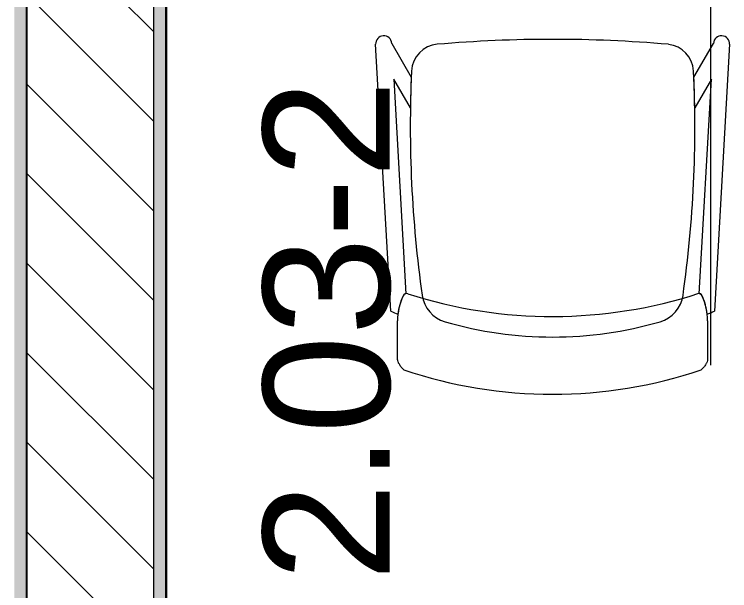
# Model space of a CAD drawing. Header units: millimetres. Extents: x 855 to 48623, y -2192 to 8255.
# Drawn here: x 9372 to 10502, y 3927 to 4837 of the extents above; entities that cross this region are included whole.
import ezdxf

# ---------------------------------------------------------------- set-up
doc = ezdxf.new("R2010")
doc.units = ezdxf.units.MM
doc.linetypes.add('Осевая', pattern=[3175, 635, -476.25, 1587.5, -476.25])
for name, color, linetype, lineweight in [('A-WALL', 7, 'Continuous', 9), ('G-ANNO-SYMB', 7, 'Continuous', 9), ('I-FURN', 7, 'Continuous', 9), ('I-WALL', 7, 'Continuous', 9), ('Оси-2', 7, 'Осевая', 9)]:
    doc.layers.add(name, color=color, linetype=linetype, lineweight=lineweight)
for name, color, linetype, lineweight, true_color in [('A-WALL-2', 7, 'Continuous', 25, 0x3c3c3c), ('A-WALL-FNSH-1', 7, 'Continuous', 13, 0x3c3c3c), ('I-FURN-2', 7, 'Continuous', 9, 0xaaaaaa)]:
    doc.layers.add(name, color=color, linetype=linetype, lineweight=lineweight, true_color=true_color)
doc.styles.add('Arial_1', font='arial.ttf', dxfattribs={"height": 200})
pattern_1 = [(0, (-15437.77, 0), (121.92, 30.48), [10.058, -81.382, 10.058, -81.382, -487.68]), (0, (-15437.77, 0), (121.92, 30.48), [-182.88, 10.058, -172.822, 10.058, -81.382, -213.36]), (0, (-15437.77, 0), (121.92, 30.48), [-457.2, 10.058, -50.902, 10.058, -142.342]), (120, (-15392.05, 15.24), (-87.356454, 90.345817), [10.058, -81.382, 10.058, -81.382, -487.68]), (120, (-15392.05, 15.24), (-87.356454, 90.345817), [-182.88, 10.058, -172.822, 10.058, -81.382, -213.36]), (120, (-15392.05, 15.24), (-87.356454, 90.345817), [-457.2, 10.058, -50.902, 10.058, -142.342]), (240, (-15376.81, 76.2), (-34.563546, -120.825817), [10.058, -81.382, 10.058, -81.382, -487.68]), (240, (-15376.81, 76.2), (-34.563546, -120.825817), [-182.88, 10.058, -172.822, 10.058, -81.382, -213.36]), (240, (-15376.81, 76.2), (-34.563546, -120.825817), [-457.2, 10.058, -50.902, 10.058, -142.342])]

# ---------------------------------------------------------------- blocks, each defined once
blk = doc.blocks.new('Chair_1 noor 78578 - 1_4-26230885-План разверток пом_ 2_03_ Этаж 2')
at = {"layer": 'I-FURN'}
for p, q in [((-141.2, -329.7), (-165.1, 92)), ((-139.7, 93.5), (-108.8, 39.9)), ((337.4, 39.9), (368.3, 93.5)), ((393.7, 92), (369.8, -329.7)), ((-136.5, 37.1), (-117.3, -302)), ((-110.2, -8.6), (-136.5, 37.1)), ((365.1, 37.1), (338.8, -8.6)), ((345.9, -302), (365.1, 37.1)), ((-130.5, -405.7), (-130.5, -344.8)), ((359.1, -344.8), (359.1, -405.7))]:
    blk.add_line(p, q, dxfattribs=at)
for centre, radius, start, end in [((-152.4, 92.7), 12.7, 3.25, 183.25), ((381, 92.7), 12.7, 356.75, 176.75), ((-64, 47.7), 44.5, 94.9088, 177.3739), ((114.8, -2033.8), 2133.6, 85.0956, 94.9088), ((292.6, 47.7), 44.4, 2.6261, 84.0604), ((1798.9, -37.7), 1909.3, 177.3739, 188.0341), ((-1570.3, -37.7), 1909.3, 351.9659, 2.6261), ((1798.9, -37.7), 1909.3, 177.6693, 179.1239), ((-1570.3, -37.7), 1909.3, 0.8761, 2.3307), ((-116, -308.2), 6.35, 72.1724, 155.0136), ((-116, -308.2), 6.35, 101.5909, 155.0136), ((114.3, 408), 746, 252.1724, 288.0555), ((-41.4, -297.5), 50.8, 188.0341, 253.8265), ((270, -297.5), 50.8, 286.1735, 351.9659), ((344.3, -307.4), 6.35, 25.523, 78.5814), ((344.6, -308.2), 6.35, 24.9864, 78.4091), ((266, -344.8), 93.1, 0, 25.523), ((-37.4, -344.8), 93.1, 155.0136, 180), ((-37.4, -344.8), 93.1, 155.0136, 173.5215), ((266, -344.8), 93.1, 6.4785, 24.9864), ((114.3, 279.3), 660.4, 247.2437, 248.3), ((114.3, 279.3), 660.4, 291.7, 292.7563), ((114.3, 239.2), 609.6, 253.8265, 286.1735), ((114.3, 271.9), 732.8, 251.3167, 288.6826)]:
    blk.add_arc(centre, radius, start, end, dxfattribs=at)
for points in [[(-120.4, -422.3), (-122, -420.8), (-124.7, -417.8), (-127.8, -413.5), (-129.8, -409.4), (-130.4, -406.9), (-130.5, -405.7)], [(359.1, -405.7), (359, -406.9), (358.4, -409.4), (356.4, -413.5), (353.3, -417.8), (350.6, -420.8), (349, -422.3)]]:
    blk.add_open_spline(points, degree=3, dxfattribs=at)

msp = doc.modelspace()

# ---------------------------------------------------------------- hatches: boundary and pattern name
at = {"layer": 'I-WALL'}
h = msp.add_hatch(dxfattribs=at)
h.set_pattern_fill('FP_8', color=256, style=0, pattern_type=2)
h.set_pattern_definition(pattern_1)
h.paths.add_polyline_path([(9392.2, 100), (9392.2, 7700), (9372.2, 7700), (9372.2, 100)])
h = msp.add_hatch(dxfattribs=at)
h.set_pattern_fill('FP_2', color=256, style=0, pattern_type=2)
h.set_pattern_definition([(135, (-15437.77, 0), (-70.71068, -70.71068), [])])
h.paths.add_polyline_path([(9392.2, 100), (9592.2, 100), (9592.2, 7700), (9392.2, 7700), (9392.2, 140)])
h = msp.add_hatch(dxfattribs=at)
h.set_pattern_fill('FP_8', color=256, style=0, pattern_type=2)
h.set_pattern_definition(pattern_1)
h.paths.add_polyline_path([(9612.2, 100), (9612.2, 7080), (9592.2, 7080), (9592.2, 100)])

# ---------------------------------------------------------------- linework, layer by layer
at = {"layer": 'A-WALL'}
msp.add_line((9592.2, 7180), (9592.2, 100), dxfattribs=at)
at = {"layer": 'A-WALL-2'}
for p, q in [((9392.2, 100), (9392.2, 7700)), ((9612.2, 140), (9612.2, 6180))]:
    msp.add_line(p, q, dxfattribs=at)
at = {"layer": 'A-WALL-FNSH-1'}
msp.add_line((9613.2, 141), (9613.2, 6180), dxfattribs=at)
at = {"layer": 'Оси-2'}
msp.add_line((10472.2, 1108.4), (10472.2, 5421), dxfattribs=at)

# ---------------------------------------------------------------- block references
at = {"layer": 'I-FURN-2'}
msp.add_blockref('Chair_1 noor 78578 - 1_4-26230885-План разверток пом_ 2_03_ Этаж 2', (10107.9, 4698.1), dxfattribs=at)

# ---------------------------------------------------------------- texts
at = {"layer": 'G-ANNO-SYMB', "insert": (9764.9, 3864.3), "char_height": 200, "width": 1074.261, "attachment_point": 1, "rotation": 90, "style": 'Arial_1'}
msp.add_mtext(' 2.03-2', dxfattribs=at)

doc.saveas('drawing.dxf')
